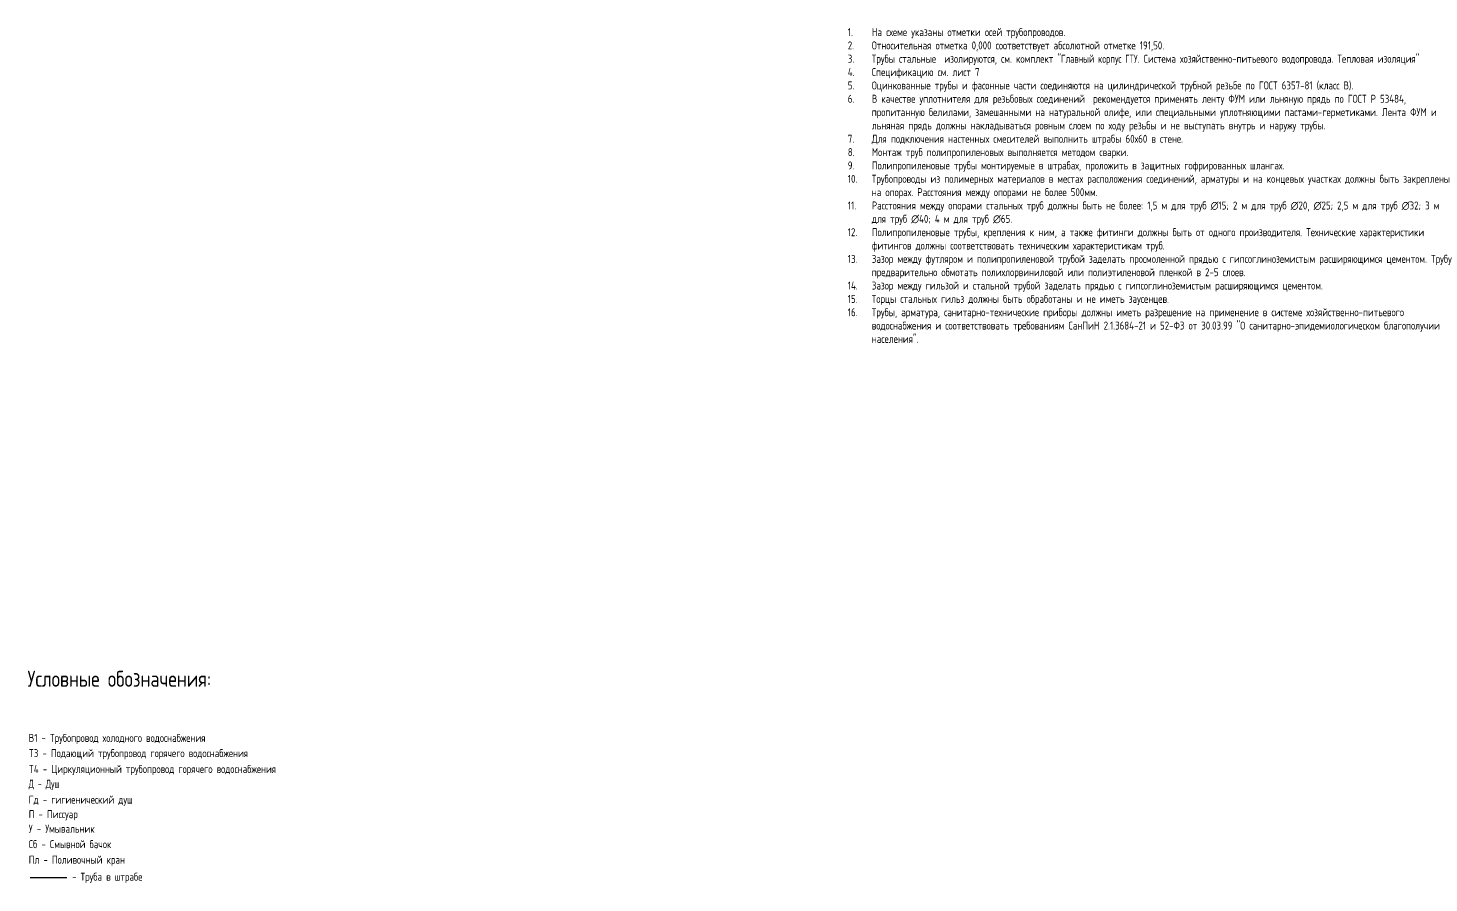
# Model space of a CAD drawing. Header units: millimetres. Extents: x 170992 to 3444916, y -723939 to 111177.
# Drawn here: x 1688386 to 1732141, y -448565 to -421859 of the extents above; entities that cross this region are included whole.
import ezdxf
from ezdxf.enums import TextEntityAlignment as Align

# ---------------------------------------------------------------- set-up
doc = ezdxf.new("R2010")
doc.units = ezdxf.units.MM
doc.linetypes.add('ШТРИХОВАЯ', pattern=[0.75, 0.5, -0.25])
doc.layers.add('0. Translated', color=6, linetype='Continuous', lineweight=15)
doc.layers.add('0. В выноски', color=2, linetype='Continuous', lineweight=25)
doc.layers.add('0. В', color=1, linetype='Continuous')
doc.styles.add('GOST 2.304', font='CS_Gost2304.shx')

msp = doc.modelspace()

# ---------------------------------------------------------------- linework, layer by layer
at = {"layer": '0. В', "color": 1, "linetype": 'ШТРИХОВАЯ', "ltscale": 250, "const_width": 50}
msp.add_lwpolyline([(1688445, -448400), (1689608, -448400)], dxfattribs=at)

# ---------------------------------------------------------------- texts
at = {"layer": '0. Translated', "color": 6, "lineweight": 20, "style": 'GOST 2.304'}
for s, p in [('B1 - Трубопровод холодного водоснабжения', (1688408, -444034)), ('T3 - Подающий трубопровод горячего водоснабжения', (1688408, -444510)), ('T4 - Циркуляционный трубопровод горячего водоснабжения', (1688408, -445004)), ('Гд - гигиенический душ', (1688408, -445961)), ('П - Писсуар', (1688408, -446416)), ('У - Умывальник', (1688408, -446871)), ('Сб - Смывной бачок', (1688408, -447353)), ('Пл - Поливочный кран', (1688408, -447838)), ('- Труба в штрабе', (1689761, -448372))]:
    msp.add_text(s, height=250, dxfattribs=at).set_placement(p, align=Align.MIDDLE_LEFT)
at = {"layer": '0. Translated', "color": 6, "lineweight": 20, "style": 'GOST 2.304', "width": 0.85}
msp.add_text('Д - Душ', height=250, dxfattribs=at).set_placement((1688404, -445466), align=Align.MIDDLE_LEFT)
at = {"layer": '0. В выноски', "linetype": 'Continuous', "lineweight": 20, "style": 'GOST 2.304'}
msp.add_text('Условные обозначения:', height=500, dxfattribs=at).set_placement((1688372, -442437))
at = {"layer": '0. В выноски', "color": 4, "ltscale": 10, "insert": (1713489, -421860), "char_height": 250, "attachment_point": 1, "style": 'GOST 2.304'}
msp.add_mtext_dynamic_manual_height_columns('\\pi-750,l1250,t1250;{\\C7;1.^IНа схеме указаны отметки осей трубопроводов.\\P2.^IОтносительная отметка 0,000 соответствует абсолютной отметке 191,50.\\P3.^IТрубы стальные  изолируются, см. комплект "\\W0.9;Главный корпус ГТУ\\W1;. Система хозяйственно-питьевого водопровода. Тепловая изоляция"\\P4.^IСпецификацию см. лист 7\\P5.^IОцинкованные трубы и фасонные части соединяются на цилиндрической трубной резьбе по ГОСТ 6357-81 (класс В).\\P6.^IВ качестве уплотнителя для резьбовых соединений  рекомендуется применять ленту ФУМ или льняную прядь по ГОСТ Р 53484, пропитанную белилами, замешанными на натуральной олифе, или специальными уплотняющими пастами-герметиками. Лента ФУМ и льняная прядь должны накладываться ровным слоем по ходу резьбы и не выступать внутрь и наружу трубы.\\P7.^IДля подключения настенных смесителей выполнить штрабы 60х60 в стене. \\P8.^IМонтаж труб полипропиленовых выполняется методом сварки.\\P9.^IПолипропиленовые трубы монтируемые в штрабах, проложить в защитных гофрированных шлангах.\\P10.^IТрубопроводы из полимерных материалов в местах расположения соединений, арматуры и на концевых участках должны быть закреплены на опорах. Расстояния между опорами не более 500мм.\\P11.^IРасстояния между опорами стальных труб должны быть не более: 1,5 м для труб ∅15; 2 м для труб ∅20, ∅25; 2,5 м для труб ∅32; 3 м для труб ∅40; 4 м для труб ∅65.  \\P12.^IПолипропиленовые трубы, крепления к ним, а также фитинги должны быть от одного производителя. Технические характеристики фитингов должны соответствовать техническим характеристикам труб.\\P13.^IЗазор между футляром и полипропиленовой трубой заделать просмоленной прядью с гипсоглиноземистым расширяющимся цементом. Трубу предварительно обмотать полихлорвиниловой или полиэтиленовой пленкой в 2-5 слоев. \\P14.^IЗазор между гильзой и стальной трубой заделать прядью с гипсоглиноземистым расширяющимся цементом.\\P15.^IТорцы стальных гильз должны быть обработаны и не иметь заусенцев.\\P16.^IТрубы, арматура, санитарно-технические приборы должны иметь разрешение на применение в системе хозяйственно-питьевого водоснабжения и соответствовать требованиям СанПиН 2.1.3684-21 и 52-ФЗ от 30.03.99 "О санитарно-эпидемиологическом благополучии населения".}', width=18690.21, gutter_width=1250, heights=[13143], dxfattribs=at)

doc.saveas('drawing.dxf')
